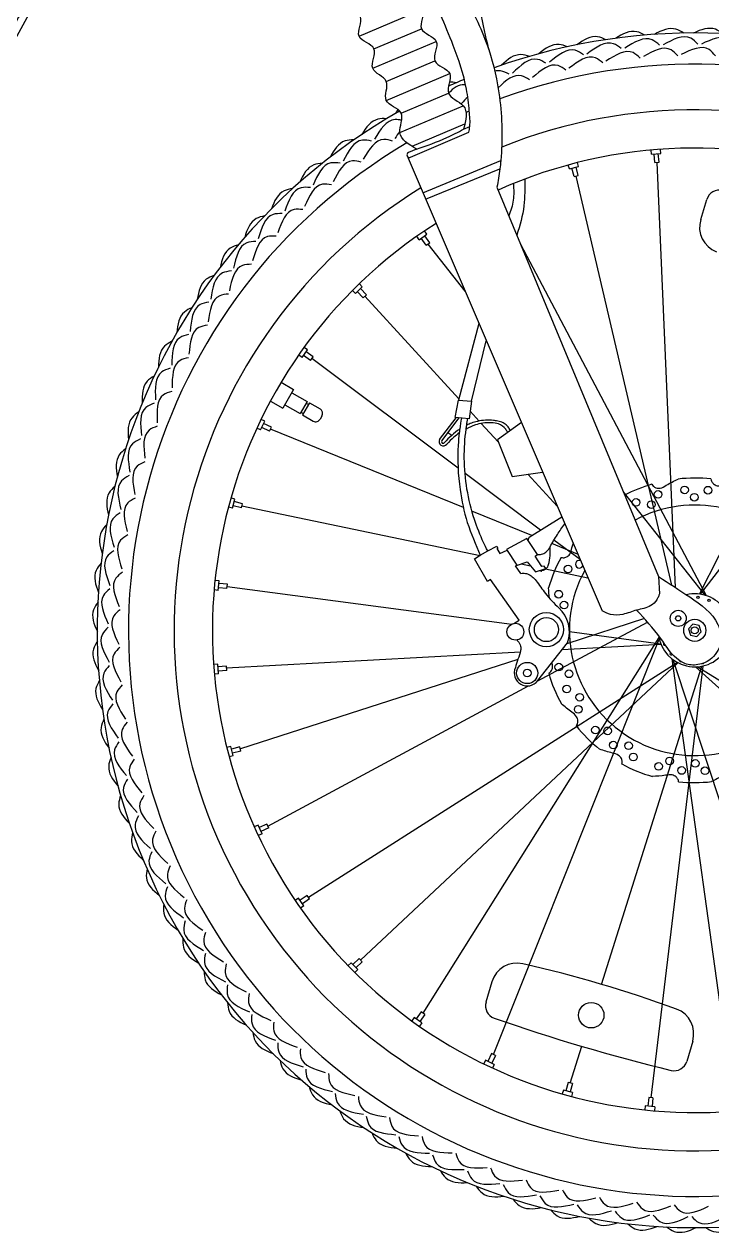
# Model space of a CAD drawing. Header units: millimetres. Extents: x -1488 to 354, y -1 to 1042.
# Drawn here: x -377 to 18, y -1 to 693 of the extents above; entities that cross this region are included whole.
import ezdxf

# ---------------------------------------------------------------- set-up
doc = ezdxf.new("R2010")
doc.units = ezdxf.units.MM
doc.layers.add('ceco.net 420', color=7, linetype='Continuous')

msp = doc.modelspace()

# ---------------------------------------------------------------- linework, layer by layer
at = {"layer": 'ceco.net 420'}
for p, q in [((-184.64, 686.16), (-148.14, 701.64)), ((-176.14, 678.9), (-148.88, 690.47)), ((-176.85, 667.74), (-140.42, 683.2)), ((-169.05, 660.19), (-141.16, 672.02)), ((-169.05, 649.33), (-132.7, 664.75)), ((-160.55, 642.07), (-133.44, 653.57)), ((-161.25, 630.91), (-124.97, 646.3)), ((-154.29, 623), (-124.01, 635.85)), ((-124.74, 632.81), (-121.17, 634.33)), ((-156.57, 616.17), (-121.66, 631.02)), ((-151.77, 621.33), (-156.38, 619.35)), ((-17.03, 618.46), (-17.22, 620.79)), ((-17.03, 618.46), (-11.55, 618.9)), ((-15.12, 613.66), (-15.52, 618.58)), ((-12.66, 613.86), (-13.05, 618.78)), ((-11.55, 618.9), (-11.73, 621.24)), ((-156.57, 616.17), (-45.32, 356.43)), ((-64.08, 609.98), (-64.68, 612.25)), ((-64.08, 609.98), (-58.76, 611.37)), ((-58.98, 606.22), (-60.22, 610.99)), ((-58.76, 611.37), (-59.35, 613.64)), ((-15.12, 613.66), (-12.66, 613.86)), ((-13.89, 613.76), (-3.36, 369.97)), ((-61.37, 605.6), (-62.62, 610.37)), ((-61.37, 605.6), (-58.98, 606.22)), ((-5.38, 371.29), (-60.18, 605.91)), ((-105.59, 599.51), (-12.96, 376.2)), ((11.25, 580.92), (14.8, 592.53)), ((10.56, 366.1), (123.25, 588.67)), ((-150.27, 569.42), (-151.6, 571.35)), ((-150.27, 569.42), (-145.74, 572.55)), ((-146.22, 566.22), (-149.02, 570.28)), ((-145.74, 572.55), (-147.07, 574.48)), ((-144.18, 567.63), (-146.98, 571.69)), ((-146.22, 566.22), (-144.18, 567.63)), ((-145.2, 566.93), (-123.92, 539.95)), ((14.61, 365.16), (-91.94, 566.59)), ((163.75, 564.93), (10.99, 366.04)), ((-186.78, 538.56), (-182.86, 542.43)), ((-182.86, 542.43), (-184.51, 544.09)), ((-180.48, 537.85), (-183.94, 541.36)), ((-186.78, 538.56), (-188.43, 540.23)), ((-182.24, 536.11), (-185.7, 539.62)), ((-182.24, 536.11), (-180.48, 537.85)), ((-181.36, 536.98), (-127.5, 478.16)), ((-115.92, 521.27), (-127.7, 477.44)), ((-214.19, 506.31), (-216.11, 507.67)), ((-120.2, 476.72), (-111.72, 511.45)), ((-217.38, 501.83), (-219.29, 503.18)), ((-217.38, 501.83), (-214.19, 506.31)), ((-212.48, 500.21), (-216.5, 503.06)), ((-211.05, 502.23), (-215.07, 505.08)), ((-212.48, 500.21), (-211.05, 502.23)), ((-127.9, 438.36), (-211.77, 501.22)), ((-229.35, 487.62), (-222.19, 483.55)), ((-222.19, 483.55), (-228.37, 472.71)), ((-223.3, 481.6), (-214.52, 476.6)), ((-235.53, 476.78), (-228.37, 472.71)), ((-227.26, 474.65), (-218.48, 469.65)), ((-214.52, 476.6), (-218.48, 469.65)), ((-213.14, 475.81), (-217.1, 468.86)), ((-215.02, 475.73), (-213.64, 474.94)), ((-213.14, 475.81), (-207.06, 472.35)), ((-129.56, 467.35), (-127.7, 477.44)), ((-127.7, 477.44), (-120.2, 476.72)), ((-120.2, 476.72), (-121.46, 466.69)), ((-241.14, 460.34), (-238.78, 465.31)), ((-238.78, 465.31), (-240.9, 466.31)), ((-217.99, 470.52), (-216.61, 469.73)), ((-217.1, 468.86), (-211.02, 465.4)), ((-205.94, 468.26), (-206.93, 466.52)), ((-138.45, 454.84), (-128.89, 467.3)), ((-137.17, 454), (-127.26, 467.16)), ((-121.46, 466.69), (-129.56, 467.35)), ((-120.92, 470.97), (-115.83, 465.4)), ((-241.14, 460.34), (-243.25, 461.34)), ((-236.03, 459.59), (-240.49, 461.71)), ((-234.97, 461.83), (-239.43, 463.94)), ((-236.03, 459.59), (-234.97, 461.83)), ((-124.87, 415.74), (-235.5, 460.71)), ((-131.55, 457.12), (-133.74, 458.56)), ((-114.56, 464.02), (-104.88, 453.45)), ((-91.6, 464.48), (-105.32, 454.53)), ((-105.32, 454.53), (-96.91, 433.53)), ((-80.55, 402.86), (-123.89, 435.35)), ((-96.91, 433.53), (-79.46, 436.14)), ((-87.88, 434.88), (-71.04, 416.48)), ((-33.13, 424.82), (13.7, 365.44)), ((-255.87, 420.66), (-258.13, 421.28)), ((-257.33, 415.35), (-255.87, 420.66)), ((-252.17, 415.51), (-256.92, 416.81)), ((-251.51, 417.89), (-256.27, 419.2)), ((-252.17, 415.51), (-251.51, 417.89)), ((-251.84, 416.7), (-115.23, 388.31)), ((-257.33, 415.35), (-259.59, 415.98)), ((-85.53, 399.74), (-119.96, 413.74)), ((-57.95, 385.93), (-72.91, 397.13)), ((-115.16, 388.36), (-110.91, 390.99)), ((-59.31, 389.08), (-74.1, 395.1)), ((-91.74, 383.43), (-86.34, 382.31)), ((-77.7, 380.52), (-53.48, 375.48)), ((-12.96, 376.2), (-12.43, 366.33)), ((-265.46, 368.24), (-267.79, 368.46)), ((-264.94, 373.72), (-267.28, 373.94)), ((-265.46, 368.24), (-264.94, 373.72)), ((-260.41, 369.29), (-265.32, 369.75)), ((-260.18, 371.75), (-265.09, 372.21)), ((-260.41, 369.29), (-260.18, 371.75)), ((-260.29, 370.52), (-96.99, 348.95)), ((-82.49, 316.12), (-19.32, 350.08)), ((-21.05, 352.02), (-65.58, 337.66)), ((-12.71, 341.25), (-148.05, 125.7)), ((-107.54, 101.96), (-12.51, 340.32)), ((-64.06, 344.59), (-11.67, 337.67)), ((-11.5, 337.27), (-68.34, 334.14)), ((-92.18, 332.83), (-260.6, 323.57)), ((-93.58, 328.63), (-252.74, 277.29)), ((-213.76, 192.26), (-2.19, 326.92)), ((-1.8, 326.71), (-183.82, 156.11)), ((-5.29, 328.99), (29.59, 76.87)), ((75.88, 84.72), (-4.53, 328.41)), ((-265.73, 325.92), (-268.07, 325.73)), ((-265.29, 320.43), (-267.62, 320.25)), ((-265.29, 320.43), (-265.73, 325.92)), ((-260.7, 324.81), (-265.61, 324.41)), ((-260.5, 322.34), (-265.41, 321.94)), ((-260.5, 322.34), (-260.7, 324.81)), ((-45.66, 142.23), (11.99, 324.77)), ((12.42, 324.86), (-17.35, 77.17)), ((8.28, 324.36), (197.06, 153.65)), ((227.47, 189.42), (9.23, 324.4)), ((-236.97, 233.07), (-87.47, 313.44)), ((-258.21, 278.71), (-260.48, 278.12)), ((-256.82, 273.38), (-258.21, 278.71)), ((-253.06, 278.49), (-257.83, 277.24)), ((-252.43, 276.09), (-253.06, 278.49)), ((-256.82, 273.38), (-259.09, 272.79)), ((-252.43, 276.09), (-257.2, 274.85)), ((-242.6, 233.52), (-244.73, 232.54)), ((-240.31, 228.52), (-242.6, 233.52)), ((-237.49, 234.2), (-241.97, 232.14)), ((-236.46, 231.95), (-240.94, 229.89)), ((-236.46, 231.95), (-237.49, 234.2)), ((-240.31, 228.52), (-242.44, 227.54)), ((-219.38, 191.73), (-221.31, 190.4)), ((-216.25, 187.2), (-219.38, 191.73)), ((-214.46, 193.28), (-218.52, 190.48)), ((-213.06, 191.25), (-217.11, 188.44)), ((-213.06, 191.25), (-214.46, 193.28)), ((-216.25, 187.2), (-218.18, 185.87)), ((-189.26, 154.6), (-190.93, 152.96)), ((-185.39, 150.69), (-189.26, 154.6)), ((-184.69, 156.99), (-188.19, 153.53)), ((-182.95, 155.23), (-186.46, 151.76)), ((-182.95, 155.23), (-184.69, 156.99)), ((-185.39, 150.69), (-187.06, 149.04)), ((-108.44, 143.68), (-111.88, 132.04)), ((-149.06, 126.42), (-151.91, 122.4)), ((-147.04, 124.98), (-149.89, 120.96)), ((-147.04, 124.98), (-149.06, 126.42)), ((-153.15, 123.27), (-154.5, 121.36)), ((-148.66, 120.09), (-153.15, 123.27)), ((-148.66, 120.09), (-150.02, 118.17)), ((-63.53, 85.62), (-56.88, 106.68)), ((6.65, 109.69), (3.21, 98.05)), ((-112.14, 98.69), (-113.15, 96.57)), ((-107.17, 96.33), (-112.14, 98.69)), ((-108.66, 102.49), (-110.78, 98.04)), ((-106.43, 101.43), (-108.66, 102.49)), ((-106.43, 101.43), (-108.54, 96.98)), ((-107.17, 96.33), (-108.17, 94.21)), ((-64.73, 85.95), (-66.03, 81.2)), ((-62.34, 85.29), (-64.73, 85.95)), ((-62.34, 85.29), (-63.65, 80.54)), ((-67.49, 81.6), (-68.11, 79.34)), ((-62.19, 80.14), (-67.49, 81.6)), ((-62.19, 80.14), (-62.81, 77.88)), ((-18.59, 77.29), (-19.05, 72.38)), ((-16.12, 77.06), (-18.59, 77.29)), ((-16.12, 77.06), (-16.58, 72.15)), ((-20.55, 72.52), (-20.77, 70.19)), ((-15.08, 72.01), (-20.55, 72.52)), ((-15.08, 72.01), (-15.29, 69.67))]:
    msp.add_line(p, q, dxfattribs=at)
for points in [[(-148.07, 596.33), (-103.39, 614.78)], [(-146.53, 592.74), (-103.91, 610.07)], [(-87.76, 397.03), (-87.17, 398.72), (-68.43, 410.45)], [(-91.89, 378.01), (-95, 382.33), (-88.27, 384.61), (-83.4, 378.81), (-77.6, 380.88), (-78.54, 382.22), (-79.77, 381.93), (-83.7, 387.93), (-82.38, 388.79), (-88.39, 397.99), (-100.08, 391.67), (-94.15, 382.62)], [(-110.91, 390.99), (-105.75, 393.57), (-105.12, 392.54), (-105.68, 392.2), (-103.96, 389.41), (-99.83, 391.28)], [(-95.96, 349.27), (-92.84, 351.19), (-109.24, 374.51), (-110.92, 373.39), (-118.52, 386.39), (-115.16, 388.36)], [(-82.19, 316.51), (-65.12, 338.24)]]:
    msp.add_lwpolyline(points, dxfattribs=at)
msp.add_lwpolyline([(4.2, 346.13), (5.32, 342.56), (8.98, 341.75), (11.5, 344.51), (10.38, 348.08), (6.73, 348.89)], close=True, dxfattribs=at)
for centre, radius in [((-13.2, 423.28), 2.2), ((2.01, 425.86), 2.2), ((7.6, 421.65), 2.2), ((15.41, 425.72), 2.2), ((-25.81, 418.72), 2.2), ((-17.09, 417.46), 2.2), ((-64.82, 380.53), 2.2), ((-70.19, 366.06), 2.2), ((-67.1, 359.79), 2.2), ((9.63, 364.27), 0.668), ((16.01, 362.52), 0.668), ((-77.23, 345.74), 9.8), ((-1.63, 352.19), 4.61), ((-95.02, 344.52), 4.84), ((-77.23, 345.74), 6.9), ((-1.63, 352.19), 1.48), ((7.85, 345.32), 6.37), ((7.85, 345.32), 2.02), ((-88.23, 320.84), 6.06), ((-70.11, 324.26), 2.2), ((-88.23, 320.84), 2.21), ((-64.29, 320.37), 2.2), ((-65.56, 311.66), 2.2), ((-58.13, 306.93), 2.2), ((-58.98, 299.99), 2.2), ((-49.14, 288.1), 2.2), ((-42.15, 287.65), 2.2), ((-38.89, 279.47), 2.2), ((-30.1, 279.09), 2.2), ((-27.36, 272.64), 2.2), ((-6.62, 270.37), 2.2), ((8.1, 268.99), 2.2), ((-12.9, 267.27), 2.2), ((0.29, 264.92), 2.2), ((13.69, 264.77), 2.2), ((-51.53, 124.53), 7.3)]:
    msp.add_circle(centre, radius, dxfattribs=at)
for centre, radius, start, end in [((7.85, 345.32), 342.61, 119.60291, 109.63328), ((7.85, 345.32), 324.72, 120.55788, 110.14544), ((7.85, 345.32), 342.61, 112.68726, 114.3366), ((7.85, 345.32), 298.54, 121.75851, 111.76654), ((7.85, 345.32), 324.72, 113.46439, 113.833), ((7.85, 345.32), 276.61, 122.44386, 114.06038), ((-155.82, 618.04), 1.42, 113.18577, 293.18577), ((21.97, 590.33), 7.5, 75.73456, 163.01195), ((25.6, 576.53), 15, 163.01195, 249.48403), ((-208.54, 469.74), 3, 330.33075, 60.33075), ((-209.53, 468), 3, 240.33075, 330.33075), ((-136.41, 453.5), 2.44, 146.75853, 326.75853), ((-136.48, 453.49), 0.853, 143.60682, 329.91023), ((7.85, 345.32), 87.33, 83.90162, 96.31864), ((7.85, 345.32), 87.33, 106.40162, 117.38242), ((7.85, 345.32), 71.87, 151.44028, 118.4291), ((7.85, 345.32), 87.33, 151.40162, 163.81864), ((-58.38, 383.26), 2.2, 72.28154, 334.09001), ((7.85, 345.32), 20.96, 188.38419, 103.20084), ((-82.73, 344.46), 18.68, 340.56777, 47.41505), ((-9.46, 337.38), 0.668, 121.50248, 308.34036), ((-5.7, 331.94), 0.668, 101.79441, 339.73661), ((-0.31, 328.11), 0.668, 190.88389, 282.20204), ((12.66, 326.89), 0.668, 240.68471, 340.68744), ((-88.24, 320.85), 7.44, 155.71284, 324.33051), ((7.85, 345.32), 87.33, 196.40162, 208.81864), ((7.85, 345.32), 87.33, 218.90162, 231.31864), ((7.85, 345.32), 87.33, 241.40162, 253.81864), ((7.85, 345.32), 87.33, 263.90162, 276.31864), ((-94.05, 139.43), 15, 77.07482, 163.54691), ((-257.63, -573.33), 746.29, 70.01899, 77.07482), ((-104.68, 129.92), 7.5, 163.54691, 250.82429), ((-7.74, 113.94), 15, 343.54691, 70.01899), ((258.35, 1173.84), 1112.75, 250.82429, 256.26952), ((-3.98, 100.18), 7.5, 256.26952, 343.54691)]:
    msp.add_arc(centre, radius, start, end, dxfattribs=at)
for points, knots in [([(-110.32, 678.6), (-111.9, 685.85), (-124.24, 742.76), (-144.59, 822.54), (-164.13, 907.44), (-173.6, 942.49), (-176.79, 954.27)], [0, 0, 0, 0, 22.279762, 174.68688, 246.972, 283.591185, 283.591185, 283.591185, 283.591185]), ([(-173.96, 910.31), (-176.05, 905.42), (-180.78, 894.31), (-192.54, 875.01), (-206.33, 858.61), (-234.04, 834.49), (-265.62, 811.91), (-304.86, 784.51), (-333.62, 758.22), (-359.03, 733.67), (-375.48, 705.78), (-397.99, 662.59), (-421.82, 617.71), (-444.86, 574.02), (-468.09, 529.95), (-495.82, 477.71), (-523.31, 424.79), (-539.34, 395.56), (-550.41, 372.03), (-559.2, 357.8), (-565.84, 347.04)], [0, 0, 0, 0, 15.917344, 36.182421, 67.600537, 79.665473, 146.343669, 183.960371, 223.027654, 263.257928, 289.10667, 319.658913, 409.533532, 441.46891, 467.847947, 558.982241, 618.897, 646.754081, 658.969281, 696.8551, 696.8551, 696.8551, 696.8551]), ([(-180.02, 764.84), (-175.93, 762.71), (-167.93, 758.54), (-176.3, 744.05), (-159.07, 740.42), (-168.92, 725.45), (-151.26, 722.01), (-161.22, 706.99), (-143.53, 703.57), (-153.5, 688.54), (-135.81, 685.12), (-145.74, 670.11), (-128.21, 666.62), (-137.57, 651.82), (-121.09, 647.28), (-123.45, 637.93), (-124.74, 632.81)], [0, 0, 0, 0, 11.724191, 22.925594, 34.085077, 45.28648, 56.445963, 67.647366, 78.806849, 90.008252, 101.167735, 112.369138, 123.528621, 134.730024, 145.889507, 159.383387, 159.383387, 159.383387, 159.383387]), ([(-151.51, 621.42), (-156.18, 624.02), (-164.69, 628.75), (-156.46, 643.8), (-173.12, 647.42), (-165.06, 661.87), (-181.17, 666.11), (-171.59, 680.81), (-189.23, 684.23), (-179.34, 699.27), (-197.03, 702.64), (-187.16, 717.68), (-204.72, 721.09), (-195.39, 735.94), (-211.81, 740.34), (-209.44, 749.55), (-208.15, 754.52)], [0, 0, 0, 0, 13.598542, 24.782124, 35.959226, 46.82169, 57.678503, 68.862086, 80.039188, 91.22277, 102.399872, 113.583455, 124.760557, 135.94414, 147.121242, 160.227711, 160.227711, 160.227711, 160.227711]), ([(-121.66, 631.02), (-121.47, 632.12), (-120.76, 636.18), (-121.56, 644.53), (-123.26, 660.35), (-129.64, 678.77), (-136.98, 696.42), (-141.86, 707.05), (-144.18, 711.84), (-144.74, 712.99)], [0, 0, 0, 0, 3.343466, 12.32767, 24.921925, 51.109406, 70.227285, 82.357704, 86.195618, 86.195618, 86.195618, 86.195618]), ([(-127.98, 713.82), (-127.85, 713.82), (-127.57, 713.81), (-127.11, 713.64), (-126.47, 713.06), (-125.74, 711.4), (-119.25, 700.44), (-109.8, 680.76), (-102.74, 648.66), (-102.22, 625.35), (-104.09, 608.09), (-104.98, 603.02), (-105.59, 599.51)], [0, 0, 0, 0, 0.393241, 0.833919, 1.452768, 2.916572, 6.198615, 39.788085, 67.655897, 104.303585, 109.046613, 119.739895, 119.739895, 119.739895, 119.739895]), ([(-370.41, 705.32), (-370.45, 705.25), (-383.26, 682.88), (-405.36, 637.21), (-429.41, 592.61), (-440.95, 570.43)], [284.535067, 284.535067, 284.535067, 284.535067, 284.775285, 361.761477, 436.7535, 436.7535, 436.7535, 436.7535]), ([(-20.83, 686.72), (-22.36, 687.59), (-27.85, 690.38), (-33.52, 687.53), (-37.61, 684.89)], [1.290026, 1.290026, 1.290026, 1.290026, 6.384144, 19.446481, 19.446481, 19.446481, 19.446481]), ([(1.56, 687.86), (0.09, 688.84), (-5.21, 691.98), (-11.05, 689.51), (-15.31, 687.14)], [1.290026, 1.290026, 1.290026, 1.290026, 6.384144, 19.446481, 19.446481, 19.446481, 19.446481]), ([(9.63, 681.66), (8.32, 682.97), (2.95, 688.35), (-4.62, 684.26), (-10.34, 681.17)], [0, 0, 0, 0, 5.278026, 21.651368, 21.651368, 21.651368, 21.651368]), ([(23.98, 687.54), (22.57, 688.61), (17.49, 692.09), (11.5, 690.01), (7.1, 687.92)], [1.290026, 1.290026, 1.290026, 1.290026, 6.384144, 19.446481, 19.446481, 19.446481, 19.446481]), ([(31.63, 680.83), (30.41, 682.22), (25.39, 687.94), (17.58, 684.35), (11.67, 681.64)], [0, 0, 0, 0, 5.278026, 21.651368, 21.651368, 21.651368, 21.651368]), ([(-65.14, 680.06), (-66.78, 680.72), (-72.59, 682.77), (-77.83, 679.21), (-81.55, 676.05)], [1.290026, 1.290026, 1.290026, 1.290026, 6.384144, 19.446481, 19.446481, 19.446481, 19.446481]), ([(-43.09, 684.11), (-44.69, 684.88), (-50.35, 687.31), (-55.81, 684.1), (-59.72, 681.19)], [1.290026, 1.290026, 1.290026, 1.290026, 6.384144, 19.446481, 19.446481, 19.446481, 19.446481]), ([(-34.28, 679.02), (-35.75, 680.15), (-41.79, 684.78), (-48.75, 679.74), (-54.02, 675.92)], [0, 0, 0, 0, 5.278026, 21.651368, 21.651368, 21.651368, 21.651368]), ([(-12.37, 681.06), (-13.76, 682.28), (-19.48, 687.3), (-26.76, 682.72), (-32.27, 679.26)], [0, 0, 0, 0, 5.278026, 21.651368, 21.651368, 21.651368, 21.651368]), ([(-1.92, 674.96), (-3.14, 676.26), (-8.3, 681.76), (-15.86, 677.62), (-21.63, 674.46)], [0, 0, 0, 0, 5.072032, 21.445374, 21.445374, 21.445374, 21.445374]), ([(19.66, 674.89), (18.53, 676.27), (13.74, 682.1), (5.93, 678.46), (-0.04, 675.68)], [0, 0, 0, 0, 5.072032, 21.445374, 21.445374, 21.445374, 21.445374]), ([(-86.88, 674.56), (-88.56, 675.12), (-94.49, 676.79), (-99.49, 672.89), (-102.99, 669.5)], [1.290026, 1.290026, 1.290026, 1.290026, 6.384144, 19.446481, 19.446481, 19.446481, 19.446481]), ([(-77.48, 670.66), (-79.08, 671.59), (-85.67, 675.4), (-91.92, 669.49), (-96.64, 665.02)], [0, 0, 0, 0, 5.278026, 21.651368, 21.651368, 21.651368, 21.651368]), ([(-56.02, 675.55), (-57.56, 676.58), (-63.88, 680.81), (-70.5, 675.32), (-75.51, 671.17)], [0, 0, 0, 0, 5.278026, 21.651368, 21.651368, 21.651368, 21.651368]), ([(-44.86, 670.86), (-46.24, 671.99), (-52.08, 676.77), (-59.03, 671.68), (-64.34, 667.79)], [0, 0, 0, 0, 5.072032, 21.445374, 21.445374, 21.445374, 21.445374]), ([(-23.46, 673.61), (-24.76, 674.83), (-30.27, 679.98), (-37.54, 675.36), (-43.09, 671.82)], [0, 0, 0, 0, 5.072032, 21.445374, 21.445374, 21.445374, 21.445374]), ([(-98.58, 664.39), (-100.24, 665.21), (-103.06, 666.6), (-105.72, 666.34), (-106.79, 666.01)], [0, 0, 0, 0, 5.278026, 8.962285, 8.962285, 8.962285, 8.962285]), ([(-66.04, 666.72), (-67.49, 667.76), (-73.63, 672.14), (-80.23, 666.61), (-85.27, 662.38)], [0, 0, 0, 0, 5.072032, 21.445374, 21.445374, 21.445374, 21.445374]), ([(-86.9, 661.2), (-88.42, 662.14), (-94.52, 665.92), (-100.45, 660.72), (-104.9, 656.48)], [0, 0, 0, 0, 5.072032, 20.402272, 20.402272, 20.402272, 20.402272]), ([(-123.56, 658.21), (-123.79, 658.25), (-127.42, 658.74), (-130.57, 656.43), (-133.38, 653.44)], [4.520312, 4.520312, 4.520312, 4.520312, 5.278026, 16.246761, 16.246761, 16.246761, 16.246761]), ([(-168.87, 638.83), (-170.63, 638.93), (-176.79, 639.01), (-180.61, 633.94), (-183.11, 629.76)], [1.290026, 1.290026, 1.290026, 1.290026, 6.384144, 19.446481, 19.446481, 19.446481, 19.446481]), ([(-160.23, 637.87), (-161.53, 638.19), (-168.21, 639.46), (-172.42, 632.62), (-175.83, 627.08)], [1.433497, 1.433497, 1.433497, 1.433497, 5.278026, 21.651368, 21.651368, 21.651368, 21.651368]), ([(-151.77, 621.33), (-145.86, 623.4), (-136.59, 626.64), (-127.89, 631.17), (-124.74, 632.81)], [0, 0, 0, 0, 18.746544, 29.391402, 29.391402, 29.391402, 29.391402]), ([(-187.69, 626.64), (-189.45, 626.63), (-195.6, 626.3), (-199.08, 621), (-201.31, 616.67)], [1.290026, 1.290026, 1.290026, 1.290026, 6.384144, 19.446481, 19.446481, 19.446481, 19.446481]), ([(-177.53, 625.97), (-179.35, 626.33), (-186.81, 627.82), (-190.82, 620.21), (-193.86, 614.46)], [0, 0, 0, 0, 5.278026, 21.651368, 21.651368, 21.651368, 21.651368]), ([(-165.43, 625.91), (-167.14, 626.43), (-174.36, 628.61), (-178.83, 621.24), (-182.25, 615.62)], [0, 0, 0, 0, 5.072032, 21.445374, 21.445374, 21.445374, 21.445374]), ([(-205.67, 613.25), (-207.43, 613.12), (-213.55, 612.39), (-216.67, 606.88), (-218.61, 602.41)], [1.290026, 1.290026, 1.290026, 1.290026, 6.384144, 19.446481, 19.446481, 19.446481, 19.446481]), ([(-195.49, 613.24), (-197.33, 613.49), (-204.87, 614.48), (-208.38, 606.63), (-211.03, 600.69)], [0, 0, 0, 0, 5.278026, 21.651368, 21.651368, 21.651368, 21.651368]), ([(-183.41, 613.97), (-185.15, 614.38), (-192.5, 616.08), (-196.48, 608.44), (-199.52, 602.61)], [0, 0, 0, 0, 5.072032, 21.445374, 21.445374, 21.445374, 21.445374]), ([(-89.69, 604.14), (-89.61, 599.04), (-89.44, 588.08), (-92.46, 577.56), (-94.16, 571.94)], [0, 0, 0, 0, 15.211292, 32.68082, 32.68082, 32.68082, 32.68082]), ([(-222.73, 598.71), (-224.48, 598.47), (-230.54, 597.34), (-233.3, 591.63), (-234.94, 587.04)], [1.290026, 1.290026, 1.290026, 1.290026, 6.384144, 19.446481, 19.446481, 19.446481, 19.446481]), ([(-212.58, 599.37), (-214.43, 599.49), (-222.02, 599.99), (-225.01, 591.93), (-227.27, 585.83)], [0, 0, 0, 0, 5.278026, 21.651368, 21.651368, 21.651368, 21.651368]), ([(-200.57, 600.89), (-202.33, 601.18), (-209.78, 602.4), (-213.25, 594.52), (-215.9, 588.5)], [0, 0, 0, 0, 5.072032, 21.445374, 21.445374, 21.445374, 21.445374]), ([(-96.18, 601.29), (-95.99, 598.17), (-95.63, 591.93), (-97.68, 586.06), (-98.8, 583.13)], [0, 0, 0, 0, 9.267163, 18.540081, 18.540081, 18.540081, 18.540081]), ([(-238.81, 583.09), (-240.54, 582.73), (-246.51, 581.21), (-248.89, 575.33), (-250.23, 570.65)], [1.290026, 1.290026, 1.290026, 1.290026, 6.384144, 19.446481, 19.446481, 19.446481, 19.446481]), ([(-228.72, 584.41), (-230.58, 584.41), (-238.18, 584.41), (-240.64, 576.17), (-242.5, 569.94)], [0, 0, 0, 0, 5.278026, 21.651368, 21.651368, 21.651368, 21.651368]), ([(-216.84, 586.71), (-218.62, 586.89), (-226.13, 587.62), (-229.08, 579.52), (-231.33, 573.34)], [0, 0, 0, 0, 5.072032, 21.445374, 21.445374, 21.445374, 21.445374]), ([(-232.15, 571.5), (-233.93, 571.56), (-241.47, 571.8), (-243.89, 563.53), (-245.73, 557.21)], [0, 0, 0, 0, 5.072032, 21.445374, 21.445374, 21.445374, 21.445374]), ([(-253.84, 566.45), (-255.54, 565.98), (-261.4, 564.07), (-263.39, 558.05), (-264.41, 553.29)], [1.290026, 1.290026, 1.290026, 1.290026, 6.384144, 19.446481, 19.446481, 19.446481, 19.446481]), ([(-243.85, 568.43), (-245.7, 568.31), (-253.29, 567.81), (-255.2, 559.43), (-256.65, 553.09)], [0, 0, 0, 0, 5.278026, 21.651368, 21.651368, 21.651368, 21.651368]), ([(-246.43, 555.32), (-248.21, 555.26), (-255.75, 555), (-257.62, 546.59), (-259.05, 540.17)], [0, 0, 0, 0, 5.072032, 21.445374, 21.445374, 21.445374, 21.445374]), ([(-267.74, 548.86), (-269.41, 548.28), (-275.13, 545.99), (-276.72, 539.85), (-277.43, 535.03)], [1.290026, 1.290026, 1.290026, 1.290026, 6.384144, 19.446481, 19.446481, 19.446481, 19.446481]), ([(-257.91, 551.49), (-259.74, 551.25), (-267.28, 550.25), (-268.64, 541.76), (-269.67, 535.34)], [0, 0, 0, 0, 5.278026, 21.651368, 21.651368, 21.651368, 21.651368]), ([(-259.62, 538.24), (-261.39, 538.06), (-268.9, 537.32), (-270.21, 528.8), (-271.22, 522.3)], [0, 0, 0, 0, 5.072032, 21.445374, 21.445374, 21.445374, 21.445374]), ([(-280.46, 530.4), (-282.09, 529.71), (-287.65, 527.05), (-288.83, 520.82), (-289.23, 515.97)], [1.290026, 1.290026, 1.290026, 1.290026, 6.384144, 19.446481, 19.446481, 19.446481, 19.446481]), ([(-270.82, 533.66), (-272.64, 533.3), (-280.1, 531.82), (-280.9, 523.26), (-281.51, 516.78)], [0, 0, 0, 0, 5.278026, 21.651368, 21.651368, 21.651368, 21.651368]), ([(-282.54, 515.03), (-284.33, 514.56), (-291.68, 512.59), (-291.92, 503.99), (-292.1, 497.49)], [0, 0, 0, 0, 5.278026, 21.651368, 21.651368, 21.651368, 21.651368]), ([(-271.66, 520.33), (-273.42, 520.04), (-280.86, 518.8), (-281.62, 510.22), (-282.2, 503.67)], [0, 0, 0, 0, 5.072032, 21.445374, 21.445374, 21.445374, 21.445374]), ([(-291.95, 511.15), (-293.53, 510.35), (-298.9, 507.34), (-299.68, 501.04), (-299.75, 496.17)], [1.290026, 1.290026, 1.290026, 1.290026, 6.384144, 19.446481, 19.446481, 19.446481, 19.446481]), ([(-282.51, 501.68), (-284.25, 501.27), (-291.59, 499.55), (-291.79, 490.94), (-291.93, 484.36)], [0, 0, 0, 0, 5.072032, 21.445374, 21.445374, 21.445374, 21.445374]), ([(-293.02, 495.68), (-294.78, 495.08), (-301.98, 492.64), (-301.66, 484.05), (-301.41, 477.55)], [0, 0, 0, 0, 5.278026, 21.651368, 21.651368, 21.651368, 21.651368]), ([(-302.15, 491.18), (-303.68, 490.29), (-308.84, 486.93), (-309.2, 480.6), (-308.96, 475.73)], [1.290026, 1.290026, 1.290026, 1.290026, 6.384144, 19.446481, 19.446481, 19.446481, 19.446481]), ([(-292.12, 482.35), (-293.82, 481.83), (-301.04, 479.64), (-300.67, 471.03), (-300.38, 464.45)], [0, 0, 0, 0, 5.072032, 21.445374, 21.445374, 21.445374, 21.445374]), ([(-302.21, 475.68), (-303.92, 474.97), (-310.95, 472.06), (-310.07, 463.51), (-309.4, 457.04)], [0, 0, 0, 0, 5.278026, 21.651368, 21.651368, 21.651368, 21.651368]), ([(-311.03, 470.6), (-312.49, 469.6), (-317.42, 465.91), (-317.37, 459.57), (-316.81, 454.73)], [1.290026, 1.290026, 1.290026, 1.290026, 6.384144, 19.446481, 19.446481, 19.446481, 19.446481]), ([(-125.97, 467.06), (-126.33, 464.98), (-126.8, 462.16), (-127.43, 457.01), (-128.44, 445.45), (-127.65, 428.07), (-123.09, 406.72), (-117.85, 394.59), (-115.16, 388.36)], [0, 0, 0, 0, 6.338647, 8.556635, 15.576299, 41.134501, 60.386483, 80.707383, 80.707383, 80.707383, 80.707383]), ([(-110.91, 390.99), (-111.7, 392.55), (-114.64, 398.33), (-119.22, 409.99), (-123.21, 426.22), (-124.73, 443.74), (-123.96, 456), (-122.88, 463.52), (-122.52, 465.51), (-122.3, 466.76)], [0, 0, 0, 0, 5.264664, 19.423413, 37.479939, 55.222119, 71.961687, 74.211882, 78.014795, 78.014795, 78.014795, 78.014795]), ([(-97.94, 459.88), (-98.14, 460.3), (-98.66, 461.35), (-99.96, 462.94), (-102.14, 464.59), (-104.89, 465.39), (-108.32, 465.89), (-112.23, 465.98), (-116.45, 465.37), (-120.03, 464.33), (-122.03, 463.42), (-122.94, 463.01)], [0, 0, 0, 0, 1.378475, 3.512904, 6.099024, 9.446793, 11.960059, 16.524829, 21.107659, 24.685645, 27.68777, 27.68777, 27.68777, 27.68777]), ([(-300.44, 462.44), (-302.11, 461.81), (-309.16, 459.15), (-308.23, 450.58), (-307.52, 444.04)], [0, 0, 0, 0, 5.072032, 21.445374, 21.445374, 21.445374, 21.445374]), ([(-126.96, 460.8), (-128.52, 459.61), (-131.63, 457.24), (-134.37, 454.45), (-135.74, 453.06)], [0, 0, 0, 0, 5.88187, 11.717148, 11.717148, 11.717148, 11.717148]), ([(-127.23, 458.6), (-128.26, 457.77), (-130.76, 455.75), (-133.04, 453.49), (-134.37, 452.17)], [0, 0, 0, 0, 3.978882, 9.61994, 9.61994, 9.61994, 9.61994]), ([(-99.4, 458.83), (-99.75, 459.45), (-100.95, 461.58), (-104.26, 463.98), (-109.06, 464.56), (-113.55, 464.3), (-118.52, 463.19), (-121.54, 461.66), (-123.26, 460.78)], [0, 0, 0, 0, 2.153926, 7.308529, 11.434855, 16.45817, 20.793943, 26.576375, 26.576375, 26.576375, 26.576375]), ([(-310.07, 455.12), (-311.74, 454.3), (-318.56, 450.94), (-317.12, 442.46), (-316.03, 436.05)], [0, 0, 0, 0, 5.278026, 21.651368, 21.651368, 21.651368, 21.651368]), ([(-318.54, 449.47), (-319.93, 448.39), (-324.61, 444.38), (-324.15, 438.06), (-323.27, 433.26)], [1.290026, 1.290026, 1.290026, 1.290026, 6.384144, 19.446481, 19.446481, 19.446481, 19.446481]), ([(-307.44, 442.02), (-309.06, 441.29), (-315.93, 438.17), (-314.44, 429.68), (-313.3, 423.2)], [0, 0, 0, 0, 5.072032, 21.445374, 21.445374, 21.445374, 21.445374]), ([(-316.57, 434.09), (-318.18, 433.17), (-324.77, 429.37), (-322.77, 421), (-321.27, 414.67)], [0, 0, 0, 0, 5.278026, 21.651368, 21.651368, 21.651368, 21.651368]), ([(-16.81, 429.1), (-16.57, 428.75), (-15.97, 427.86), (-14.3, 426.88), (-11.46, 426.69), (-7.42, 429.27), (-4.03, 430.98), (-1.76, 432.12)], [0, 0, 0, 0, 1.265155, 3.187887, 5.583091, 9.401751, 17.081344, 17.081344, 17.081344, 17.081344]), ([(17.13, 432.16), (17.21, 431.74), (17.43, 430.69), (18.6, 429.15), (21.15, 427.88), (25.87, 428.73), (29.66, 429.01), (32.19, 429.19)], [0, 0, 0, 0, 1.265155, 3.187887, 5.583091, 9.401751, 17.081344, 17.081344, 17.081344, 17.081344]), ([(-324.65, 427.9), (-325.97, 426.73), (-330.38, 422.43), (-329.5, 416.14), (-328.32, 411.42)], [1.290026, 1.290026, 1.290026, 1.290026, 6.384144, 19.446481, 19.446481, 19.446481, 19.446481]), ([(-313.09, 421.2), (-314.66, 420.35), (-321.31, 416.79), (-319.26, 408.42), (-317.7, 402.03)], [0, 0, 0, 0, 5.072032, 21.445374, 21.445374, 21.445374, 21.445374]), ([(-321.69, 412.68), (-323.23, 411.65), (-329.55, 407.43), (-327.02, 399.21), (-325.1, 393)], [0, 0, 0, 0, 5.278026, 21.651368, 21.651368, 21.651368, 21.651368]), ([(-329.34, 405.98), (-330.58, 404.72), (-334.7, 400.14), (-333.41, 393.93), (-331.92, 389.29)], [1.290026, 1.290026, 1.290026, 1.290026, 6.384144, 19.446481, 19.446481, 19.446481, 19.446481]), ([(-82.38, 388.79), (-81.78, 388.79), (-80.33, 388.78), (-78, 389.67), (-76.18, 391.36), (-74.12, 395.12), (-71.2, 400.11), (-68.15, 404.32), (-66.7, 406.33)], [0, 0, 0, 0, 1.784978, 4.345796, 7.256126, 9.026151, 17.173653, 24.610337, 24.610337, 24.610337, 24.610337]), ([(-317.36, 400.04), (-318.88, 399.1), (-325.28, 395.11), (-322.69, 386.89), (-320.72, 380.62)], [0, 0, 0, 0, 5.072032, 21.445374, 21.445374, 21.445374, 21.445374]), ([(-325.39, 390.99), (-326.86, 389.86), (-332.89, 385.23), (-329.82, 377.2), (-327.5, 371.12)], [0, 0, 0, 0, 5.278026, 21.651368, 21.651368, 21.651368, 21.651368]), ([(-80.91, 379.7), (-80.02, 378.98), (-80.18, 379.6), (-79.05, 379.77), (-77.64, 380.43), (-76.47, 381.64), (-74.9, 385.87), (-75.01, 389.81), (-75.13, 393.27)], [0.889588, 0.889588, 0.889588, 0.889588, 1.406229, 2.579104, 4.261936, 6.022173, 7.447904, 17.645633, 17.645633, 17.645633, 17.645633]), ([(-68.83, 387.12), (-68.41, 387.04), (-67.36, 386.84), (-65.48, 387.33), (-63.34, 389.2), (-62.69, 392.17), (-62.11, 394.24), (-61.87, 395.06)], [0, 0, 0, 0, 1.265155, 3.187887, 5.583091, 9.401751, 11.980914, 11.980914, 11.980914, 11.980914]), ([(-332.59, 383.79), (-333.74, 382.46), (-337.55, 377.62), (-335.86, 371.51), (-334.07, 366.97)], [1.290026, 1.290026, 1.290026, 1.290026, 6.384144, 19.446481, 19.446481, 19.446481, 19.446481]), ([(-320.25, 378.66), (-321.69, 377.62), (-327.82, 373.22), (-324.7, 365.19), (-322.32, 359.05)], [0, 0, 0, 0, 5.072032, 21.445374, 21.445374, 21.445374, 21.445374]), ([(-91.89, 378.01), (-91.45, 378.05), (-90.14, 378.19), (-86.69, 377.66), (-82.3, 373.13), (-77.71, 365.68), (-72.82, 360.88), (-70.1, 358.21)], [0, 0, 0, 0, 1.350893, 3.94178, 10.12678, 19.157978, 30.517389, 30.517389, 30.517389, 30.517389]), ([(-12.96, 376.21), (-7.04, 372.37), (5.11, 364.5), (20.79, 353.58), (24.15, 338.54), (18.88, 328.97), (10.2, 325.04), (3.33, 325.44), (-4.86, 330.04), (-12.16, 342.46), (-20.77, 351.75), (-25.54, 356.91)], [0, 0, 0, 0, 21.444329, 43.993174, 53.795798, 64.867217, 73.692674, 81.158372, 84.528208, 101.487355, 122.689135, 122.689135, 122.689135, 122.689135]), ([(-327.66, 369.09), (-329.05, 367.87), (-334.77, 362.86), (-331.19, 355.04), (-328.47, 349.13)], [0, 0, 0, 0, 5.278026, 21.651368, 21.651368, 21.651368, 21.651368]), ([(-334.37, 361.45), (-335.44, 360.04), (-338.93, 354.96), (-336.84, 348.97), (-334.75, 344.57)], [1.290026, 1.290026, 1.290026, 1.290026, 6.384144, 19.446481, 19.446481, 19.446481, 19.446481]), ([(-12.43, 366.33), (-12.61, 365.77), (-12.99, 364.57), (-14.37, 362.07), (-18.03, 358.11), (-25.63, 357.4), (-32.82, 354.04), (-40, 353.87), (-43.72, 355.66), (-45.32, 356.43)], [0, 0, 0, 0, 1.738988, 3.770235, 8.549232, 17.175346, 25.410839, 32.42085, 37.702213, 37.702213, 37.702213, 37.702213]), ([(-321.72, 357.13), (-323.1, 355.99), (-328.93, 351.2), (-325.29, 343.39), (-322.51, 337.43)], [0, 0, 0, 0, 5.072032, 21.445374, 21.445374, 21.445374, 21.445374]), ([(-328.5, 347.1), (-329.81, 345.79), (-335.19, 340.41), (-331.1, 332.85), (-328, 327.13)], [0, 0, 0, 0, 5.278026, 21.651368, 21.651368, 21.651368, 21.651368]), ([(-334.7, 339.03), (-335.67, 337.55), (-338.81, 332.26), (-336.34, 326.42), (-333.97, 322.16)], [1.290026, 1.290026, 1.290026, 1.290026, 6.384144, 19.446481, 19.446481, 19.446481, 19.446481]), ([(-321.79, 335.55), (-323.09, 334.33), (-328.59, 329.16), (-324.45, 321.61), (-321.29, 315.84)], [0, 0, 0, 0, 5.072032, 21.445374, 21.445374, 21.445374, 21.445374]), ([(-94.27, 339.74), (-94.15, 339.65), (-93.89, 339.44), (-92.89, 338.45), (-91.84, 336.52), (-91.92, 332.79), (-93.63, 328.83), (-94.57, 325.52), (-95.02, 323.91)], [0, 0, 0, 0, 0.45286, 0.992405, 4.223567, 6.662791, 11.941854, 16.98702, 16.98702, 16.98702, 16.98702]), ([(-75.93, 320.66), (-75.58, 320.9), (-74.7, 321.5), (-73.71, 323.17), (-73.58, 325.15), (-73.97, 326.33), (-74.15, 326.75)], [0, 0, 0, 0, 1.265155, 3.187887, 5.583091, 6.948706, 6.948706, 6.948706, 6.948706]), ([(-327.89, 325.1), (-329.12, 323.7), (-334.13, 317.99), (-329.55, 310.71), (-326.09, 305.2)], [0, 0, 0, 0, 5.278026, 21.651368, 21.651368, 21.651368, 21.651368]), ([(-333.55, 316.64), (-334.43, 315.1), (-337.22, 309.61), (-334.37, 303.95), (-331.72, 299.85)], [1.290026, 1.290026, 1.290026, 1.290026, 6.384144, 19.446481, 19.446481, 19.446481, 19.446481]), ([(-320.45, 314.01), (-321.66, 312.7), (-326.82, 307.19), (-322.19, 299.93), (-318.66, 294.38)], [0, 0, 0, 0, 5.072032, 21.445374, 21.445374, 21.445374, 21.445374]), ([(-325.85, 303.18), (-326.98, 301.71), (-331.61, 295.68), (-326.57, 288.71), (-322.76, 283.45)], [0, 0, 0, 0, 5.278026, 21.651368, 21.651368, 21.651368, 21.651368]), ([(-60.12, 290.47), (-59.88, 290.83), (-59.3, 291.72), (-59.03, 293.64), (-59.94, 296.34), (-63.87, 299.08), (-66.75, 301.56), (-68.67, 303.22)], [0, 0, 0, 0, 1.265155, 3.187887, 5.583091, 9.401751, 17.081344, 17.081344, 17.081344, 17.081344]), ([(-330.95, 294.37), (-331.72, 292.78), (-334.14, 287.12), (-330.93, 281.65), (-328.02, 277.74)], [1.290026, 1.290026, 1.290026, 1.290026, 6.384144, 19.446481, 19.446481, 19.446481, 19.446481]), ([(-317.69, 292.6), (-318.83, 291.22), (-323.61, 285.39), (-318.51, 278.44), (-314.63, 273.13)], [0, 0, 0, 0, 5.072032, 21.445374, 21.445374, 21.445374, 21.445374]), ([(-322.38, 281.45), (-323.41, 279.91), (-327.64, 273.58), (-322.15, 266.96), (-318, 261.96)], [0, 0, 0, 0, 5.278026, 21.651368, 21.651368, 21.651368, 21.651368]), ([(-326.89, 272.32), (-327.55, 270.68), (-329.6, 264.88), (-326.04, 259.63), (-322.89, 255.92)], [1.290026, 1.290026, 1.290026, 1.290026, 6.384144, 19.446481, 19.446481, 19.446481, 19.446481]), ([(-313.55, 271.42), (-314.59, 269.97), (-318.98, 263.84), (-313.44, 257.24), (-309.22, 252.19)], [0, 0, 0, 0, 5.072032, 21.445374, 21.445374, 21.445374, 21.445374]), ([(-33.95, 268.64), (-33.88, 269.06), (-33.68, 270.11), (-34.16, 271.98), (-36.04, 274.13), (-40.72, 275.15), (-44.32, 276.34), (-46.73, 277.14)], [0, 0, 0, 0, 1.265155, 3.187887, 5.583091, 9.401751, 17.081344, 17.081344, 17.081344, 17.081344]), ([(32.51, 261.54), (32.27, 261.89), (31.67, 262.77), (30, 263.76), (27.16, 263.94), (23.12, 261.36), (19.73, 259.65), (17.46, 258.51)], [0, 0, 0, 0, 1.265155, 3.187887, 5.583091, 9.401751, 17.081344, 17.081344, 17.081344, 17.081344]), ([(-317.5, 259.99), (-318.42, 258.38), (-322.23, 251.8), (-316.32, 245.55), (-311.85, 240.82)], [0, 0, 0, 0, 5.278026, 21.651368, 21.651368, 21.651368, 21.651368]), ([(-1.43, 258.48), (-1.51, 258.89), (-1.73, 259.94), (-2.9, 261.49), (-5.45, 262.75), (-10.17, 261.91), (-13.96, 261.63), (-16.49, 261.44)], [0, 0, 0, 0, 1.265155, 3.187887, 5.583091, 9.401751, 17.081344, 17.081344, 17.081344, 17.081344]), ([(-321.4, 250.59), (-321.95, 248.91), (-323.62, 242.98), (-319.72, 237.98), (-316.33, 234.48)], [1.290026, 1.290026, 1.290026, 1.290026, 6.384144, 19.446481, 19.446481, 19.446481, 19.446481]), ([(-308.03, 250.56), (-308.97, 249.05), (-312.95, 242.64), (-306.99, 236.41), (-302.45, 231.66)], [0, 0, 0, 0, 5.072032, 21.445374, 21.445374, 21.445374, 21.445374]), ([(-311.22, 238.89), (-312.04, 237.23), (-315.4, 230.41), (-309.1, 224.56), (-304.33, 220.14)], [0, 0, 0, 0, 5.278026, 21.651368, 21.651368, 21.651368, 21.651368]), ([(-314.5, 229.25), (-314.94, 227.54), (-316.22, 221.52), (-312, 216.78), (-308.39, 213.51)], [1.290026, 1.290026, 1.290026, 1.290026, 6.384144, 19.446481, 19.446481, 19.446481, 19.446481]), ([(-301.16, 230.11), (-302, 228.53), (-305.55, 221.88), (-299.2, 216.05), (-294.35, 211.6)], [0, 0, 0, 0, 5.072032, 21.445374, 21.445374, 21.445374, 21.445374]), ([(-303.58, 218.25), (-304.29, 216.54), (-307.2, 209.51), (-300.52, 204.09), (-295.48, 199.99)], [0, 0, 0, 0, 5.278026, 21.651368, 21.651368, 21.651368, 21.651368]), ([(-306.22, 208.42), (-306.55, 206.68), (-307.43, 200.59), (-302.91, 196.14), (-299.09, 193.11)], [1.290026, 1.290026, 1.290026, 1.290026, 6.384144, 19.446481, 19.446481, 19.446481, 19.446481]), ([(-292.96, 210.14), (-293.69, 208.52), (-296.8, 201.64), (-290.08, 196.25), (-284.96, 192.13)], [0, 0, 0, 0, 5.072032, 21.445374, 21.445374, 21.445374, 21.445374]), ([(-294.6, 198.15), (-295.2, 196.4), (-297.64, 189.2), (-290.63, 184.22), (-285.32, 180.46)], [0, 0, 0, 0, 5.278026, 21.651368, 21.651368, 21.651368, 21.651368]), ([(-296.59, 188.17), (-296.81, 186.42), (-297.29, 180.28), (-292.49, 176.14), (-288.48, 173.36)], [1.290026, 1.290026, 1.290026, 1.290026, 6.384144, 19.446481, 19.446481, 19.446481, 19.446481]), ([(-283.47, 190.76), (-284.1, 189.09), (-286.75, 182.03), (-279.7, 177.08), (-274.31, 173.3)], [0, 0, 0, 0, 5.072032, 21.445374, 21.445374, 21.445374, 21.445374]), ([(-284.33, 178.69), (-284.81, 176.9), (-286.78, 169.55), (-279.45, 165.05), (-273.91, 161.64)], [0, 0, 0, 0, 5.278026, 21.651368, 21.651368, 21.651368, 21.651368]), ([(-285.66, 168.6), (-285.76, 166.83), (-285.84, 160.68), (-280.78, 156.85), (-276.6, 154.35)], [1.290026, 1.290026, 1.290026, 1.290026, 6.384144, 19.446481, 19.446481, 19.446481, 19.446481]), ([(-272.74, 172.04), (-273.26, 170.33), (-275.44, 163.11), (-268.08, 158.63), (-262.46, 155.22)], [0, 0, 0, 0, 5.072032, 21.445374, 21.445374, 21.445374, 21.445374]), ([(-272.8, 159.94), (-273.16, 158.12), (-274.65, 150.66), (-267.05, 146.64), (-261.3, 143.6)], [0, 0, 0, 0, 5.278026, 21.651368, 21.651368, 21.651368, 21.651368]), ([(-260.81, 154.05), (-261.21, 152.32), (-262.92, 144.97), (-255.28, 140.99), (-249.44, 137.95)], [0, 0, 0, 0, 5.072032, 21.445374, 21.445374, 21.445374, 21.445374]), ([(-273.47, 149.78), (-273.46, 148.01), (-273.13, 141.86), (-267.83, 138.38), (-263.5, 136.16)], [1.290026, 1.290026, 1.290026, 1.290026, 6.384144, 19.446481, 19.446481, 19.446481, 19.446481]), ([(-260.08, 141.98), (-260.32, 140.14), (-261.31, 132.6), (-253.46, 129.09), (-247.53, 126.43)], [0, 0, 0, 0, 5.278026, 21.651368, 21.651368, 21.651368, 21.651368]), ([(-247.72, 136.89), (-248.01, 135.13), (-249.23, 127.69), (-241.35, 124.21), (-235.33, 121.56)], [0, 0, 0, 0, 5.072032, 21.445374, 21.445374, 21.445374, 21.445374]), ([(-260.08, 131.8), (-259.95, 130.04), (-259.23, 123.92), (-253.71, 120.79), (-249.24, 118.86)], [1.290026, 1.290026, 1.290026, 1.290026, 6.384144, 19.446481, 19.446481, 19.446481, 19.446481]), ([(-246.2, 124.89), (-246.33, 123.04), (-246.82, 115.45), (-238.76, 112.46), (-232.66, 110.2)], [0, 0, 0, 0, 5.278026, 21.651368, 21.651368, 21.651368, 21.651368]), ([(-233.54, 120.62), (-233.72, 118.85), (-234.45, 111.34), (-226.36, 108.39), (-220.17, 106.14)], [0, 0, 0, 0, 5.072032, 21.445374, 21.445374, 21.445374, 21.445374]), ([(-245.54, 114.73), (-245.3, 112.98), (-244.17, 106.93), (-238.46, 104.17), (-233.88, 102.53)], [1.290026, 1.290026, 1.290026, 1.290026, 6.384144, 19.446481, 19.446481, 19.446481, 19.446481]), ([(-231.24, 108.74), (-231.24, 106.89), (-231.25, 99.29), (-223, 96.83), (-216.77, 94.97)], [0, 0, 0, 0, 5.278026, 21.651368, 21.651368, 21.651368, 21.651368]), ([(-218.33, 105.32), (-218.39, 103.53), (-218.63, 95.99), (-210.36, 93.58), (-204.04, 91.74)], [0, 0, 0, 0, 5.072032, 21.445374, 21.445374, 21.445374, 21.445374]), ([(-229.92, 98.65), (-229.56, 96.92), (-228.04, 90.95), (-222.16, 88.57), (-217.48, 87.24)], [1.290026, 1.290026, 1.290026, 1.290026, 6.384144, 19.446481, 19.446481, 19.446481, 19.446481]), ([(-215.26, 93.61), (-215.14, 91.76), (-214.64, 84.18), (-206.26, 82.26), (-199.92, 80.82)], [0, 0, 0, 0, 5.278026, 21.651368, 21.651368, 21.651368, 21.651368]), ([(-202.15, 91.04), (-202.09, 89.25), (-201.84, 81.72), (-193.43, 79.85), (-187, 78.42)], [0, 0, 0, 0, 5.072032, 21.445374, 21.445374, 21.445374, 21.445374]), ([(-213.28, 83.63), (-212.81, 81.93), (-210.9, 76.07), (-204.88, 74.08), (-200.12, 73.05)], [1.290026, 1.290026, 1.290026, 1.290026, 6.384144, 19.446481, 19.446481, 19.446481, 19.446481]), ([(-198.32, 79.56), (-198.08, 77.72), (-197.09, 70.18), (-188.6, 68.82), (-182.17, 67.79)], [0, 0, 0, 0, 5.278026, 21.651368, 21.651368, 21.651368, 21.651368]), ([(-185.07, 77.85), (-184.89, 76.07), (-184.15, 68.57), (-175.63, 67.25), (-169.13, 66.25)], [0, 0, 0, 0, 5.072032, 21.445374, 21.445374, 21.445374, 21.445374]), ([(-195.69, 69.73), (-195.11, 68.06), (-192.82, 62.34), (-186.69, 60.75), (-181.87, 60.03)], [1.290026, 1.290026, 1.290026, 1.290026, 6.384144, 19.446481, 19.446481, 19.446481, 19.446481]), ([(-180.5, 66.65), (-180.14, 64.83), (-178.65, 57.37), (-170.09, 56.57), (-163.62, 55.96)], [0, 0, 0, 0, 5.278026, 21.651368, 21.651368, 21.651368, 21.651368]), ([(-167.16, 65.8), (-166.87, 64.04), (-165.64, 56.6), (-157.05, 55.85), (-150.5, 55.27)], [0, 0, 0, 0, 5.072032, 21.445374, 21.445374, 21.445374, 21.445374]), ([(-177.23, 57.01), (-176.54, 55.38), (-173.89, 49.82), (-167.66, 48.63), (-162.8, 48.24)], [1.290026, 1.290026, 1.290026, 1.290026, 6.384144, 19.446481, 19.446481, 19.446481, 19.446481]), ([(-161.87, 54.92), (-161.39, 53.13), (-159.42, 45.79), (-150.83, 45.55), (-144.32, 45.36)], [0, 0, 0, 0, 5.278026, 21.651368, 21.651368, 21.651368, 21.651368]), ([(-148.51, 54.95), (-148.1, 53.22), (-146.38, 45.87), (-137.77, 45.68), (-131.19, 45.53)], [0, 0, 0, 0, 5.072032, 21.445374, 21.445374, 21.445374, 21.445374]), ([(-157.98, 45.52), (-157.19, 43.94), (-154.17, 38.57), (-147.88, 37.79), (-143.01, 37.71)], [1.290026, 1.290026, 1.290026, 1.290026, 6.384144, 19.446481, 19.446481, 19.446481, 19.446481]), ([(-142.51, 44.44), (-141.92, 42.69), (-139.47, 35.49), (-130.88, 35.81), (-124.38, 36.05)], [0, 0, 0, 0, 5.278026, 21.651368, 21.651368, 21.651368, 21.651368]), ([(-129.18, 45.35), (-128.66, 43.64), (-126.47, 36.43), (-117.86, 36.8), (-111.29, 37.08)], [0, 0, 0, 0, 5.072032, 21.445374, 21.445374, 21.445374, 21.445374]), ([(-138.02, 35.31), (-137.12, 33.79), (-133.76, 28.63), (-127.43, 28.26), (-122.56, 28.5)], [1.290026, 1.290026, 1.290026, 1.290026, 6.384144, 19.446481, 19.446481, 19.446481, 19.446481]), ([(-122.51, 35.25), (-121.8, 33.54), (-118.89, 26.52), (-110.34, 27.4), (-103.87, 28.07)], [0, 0, 0, 0, 5.278026, 21.651368, 21.651368, 21.651368, 21.651368]), ([(-109.27, 37.03), (-108.64, 35.36), (-105.98, 28.3), (-97.41, 29.24), (-90.87, 29.95)], [0, 0, 0, 0, 5.072032, 21.445374, 21.445374, 21.445374, 21.445374]), ([(-88.86, 30.03), (-88.12, 28.4), (-85, 21.54), (-76.51, 23.03), (-70.04, 24.17)], [0, 0, 0, 0, 5.072032, 21.445374, 21.445374, 21.445374, 21.445374]), ([(-117.43, 26.44), (-116.44, 24.97), (-112.75, 20.04), (-106.4, 20.09), (-101.56, 20.65)], [1.290026, 1.290026, 1.290026, 1.290026, 6.384144, 19.446481, 19.446481, 19.446481, 19.446481]), ([(-101.95, 27.39), (-101.13, 25.73), (-97.77, 18.91), (-89.29, 20.35), (-82.88, 21.44)], [0, 0, 0, 0, 5.278026, 21.651368, 21.651368, 21.651368, 21.651368]), ([(-80.93, 20.89), (-80, 19.29), (-76.2, 12.7), (-67.83, 14.69), (-61.51, 16.2)], [0, 0, 0, 0, 5.278026, 21.651368, 21.651368, 21.651368, 21.651368]), ([(-68.03, 24.38), (-67.19, 22.81), (-63.63, 16.16), (-55.26, 18.2), (-48.86, 19.76)], [0, 0, 0, 0, 5.072032, 21.445374, 21.445374, 21.445374, 21.445374]), ([(-96.3, 18.93), (-95.22, 17.53), (-91.21, 12.85), (-84.89, 13.32), (-80.1, 14.19)], [1.290026, 1.290026, 1.290026, 1.290026, 6.384144, 19.446481, 19.446481, 19.446481, 19.446481]), ([(-59.52, 15.78), (-58.49, 14.24), (-54.26, 7.92), (-46.05, 10.45), (-39.83, 12.37)], [0, 0, 0, 0, 5.278026, 21.651368, 21.651368, 21.651368, 21.651368]), ([(-46.88, 20.1), (-45.93, 18.59), (-41.94, 12.19), (-33.73, 14.77), (-27.45, 16.75)], [0, 0, 0, 0, 5.072032, 21.445374, 21.445374, 21.445374, 21.445374]), ([(-25.49, 17.22), (-24.45, 15.77), (-20.05, 9.64), (-12.02, 12.76), (-5.89, 15.14)], [0, 0, 0, 0, 5.072032, 21.445374, 21.445374, 21.445374, 21.445374]), ([(-3.96, 15.74), (-2.83, 14.36), (1.96, 8.54), (9.77, 12.18), (15.74, 14.95)], [0, 0, 0, 0, 5.072032, 21.445374, 21.445374, 21.445374, 21.445374]), ([(-74.73, 12.81), (-73.56, 11.49), (-69.26, 7.08), (-62.98, 7.96), (-58.25, 9.15)], [1.290026, 1.290026, 1.290026, 1.290026, 6.384144, 19.446481, 19.446481, 19.446481, 19.446481]), ([(-52.81, 8.12), (-51.55, 6.88), (-46.97, 2.77), (-40.76, 4.05), (-36.12, 5.55)], [1.290026, 1.290026, 1.290026, 1.290026, 6.384144, 19.446481, 19.446481, 19.446481, 19.446481]), ([(-37.82, 12.08), (-36.69, 10.61), (-32.06, 4.57), (-24.03, 7.64), (-17.95, 9.96)], [0, 0, 0, 0, 5.278026, 21.651368, 21.651368, 21.651368, 21.651368]), ([(-15.93, 9.81), (-14.71, 8.41), (-9.69, 2.69), (-1.88, 6.28), (4.03, 8.99)], [0, 0, 0, 0, 5.278026, 21.651368, 21.651368, 21.651368, 21.651368]), ([(6.07, 8.97), (7.38, 7.66), (12.75, 2.28), (20.32, 6.37), (26.04, 9.46)], [0, 0, 0, 0, 5.278026, 21.651368, 21.651368, 21.651368, 21.651368]), ([(-30.63, 4.88), (-29.29, 3.72), (-24.45, -0.09), (-18.34, 1.6), (-13.81, 3.4)], [1.290026, 1.290026, 1.290026, 1.290026, 6.384144, 19.446481, 19.446481, 19.446481, 19.446481]), ([(-8.28, 3.09), (-6.87, 2.02), (-1.79, -1.46), (4.2, 0.63), (8.6, 2.71)], [1.290026, 1.290026, 1.290026, 1.290026, 6.384144, 19.446481, 19.446481, 19.446481, 19.446481]), ([(14.14, 2.77), (15.61, 1.8), (20.91, -1.35), (26.75, 1.13), (31.01, 3.49)], [1.290026, 1.290026, 1.290026, 1.290026, 6.384144, 19.446481, 19.446481, 19.446481, 19.446481])]:
    msp.add_open_spline(points, degree=3, knots=knots, dxfattribs=at)
for points in [[(-129.05, 659.38), (-130.32, 659.63), (-131.58, 659.83), (-132.78, 659.84)], [(-122.36, 651.22), (-123.53, 650.05), (-124.7, 648.78), (-125.86, 647.51)], [(-162.35, 644.03), (-162.95, 643.27), (-163.53, 642.47), (-164.1, 641.65)], [(-161.28, 631.47), (-162.25, 630.2), (-163.21, 628.84), (-164.16, 627.48)], [(-75.5, 363.72), (-75.74, 365.72), (-75.88, 367.69), (-76.02, 369.66)]]:
    msp.add_open_spline(points, degree=3, dxfattribs=at)

doc.saveas('drawing.dxf')
